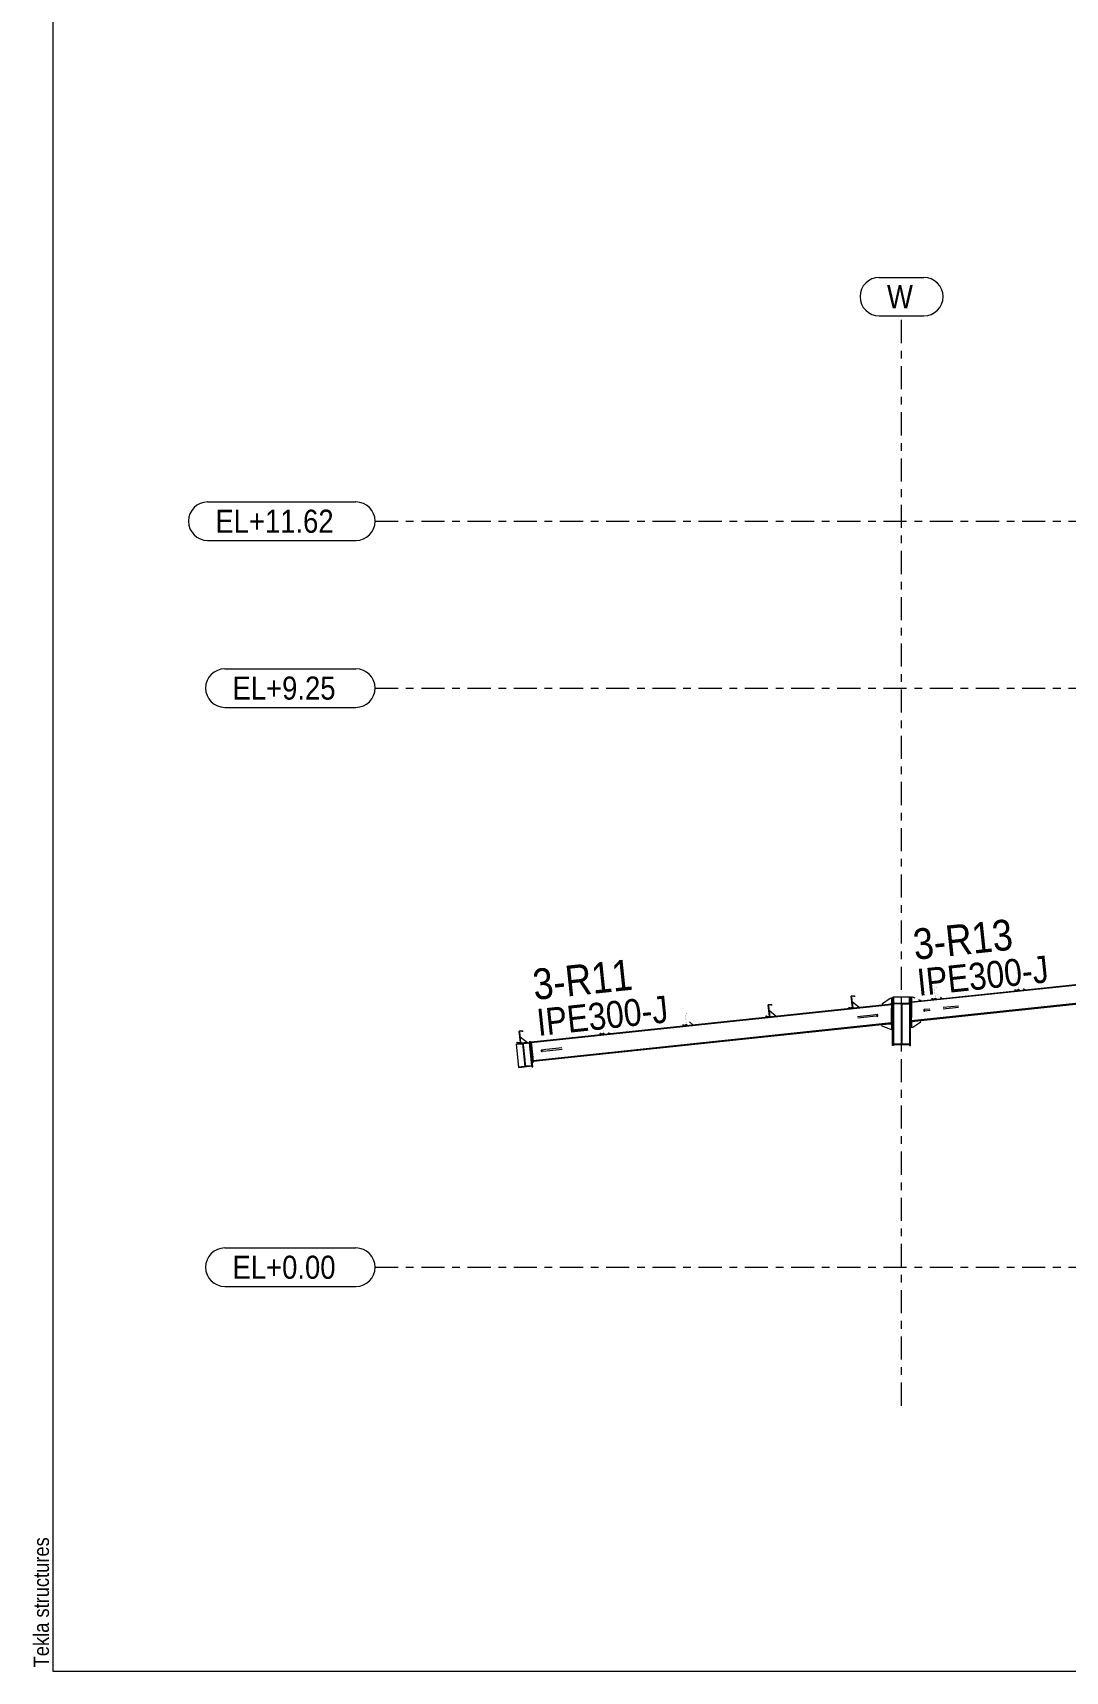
# Model space of a CAD drawing. Header units: millimetres. Extents: x -79 to 743, y -408 to 166.
# Drawn here: x -79.4 to 54.7, y -407.9 to -195.1 of the extents above; entities that cross this region are included whole.
import ezdxf

# ---------------------------------------------------------------- set-up
doc = ezdxf.new("R2010")
doc.units = ezdxf.units.MM
for name, pattern in [('XKITLINE00', [0]), ('XKITLINE02', [4, 2, -2]), ('XKITLINE03', [6, 3, -1, 1, -1])]:
    doc.linetypes.add(name, pattern=pattern)
for name, color, linetype, lineweight in [('DrawingSheet', 5, 'Continuous', 0), ('Part', 2, 'Continuous', 0), ('PartMark', 7, 'Continuous', 0), ('S-grid', 1, 'Continuous', 0)]:
    doc.layers.add(name, color=color, linetype=linetype, lineweight=lineweight)
doc.styles.add('ARIAL', font='ARIAL.TTF')

# ---------------------------------------------------------------- blocks, each defined once
blk = doc.blocks.new('*A187')
at = {"layer": 'Part'}
blk.add_hatch(color=3, dxfattribs=at).paths.add_polyline_path([(37.65, -319.09), (38.07, -319.05), (38.08, -319.17), (38.06, -319.17), (38.05, -319.06), (37.67, -319.1), (37.83, -320.6), (37.41, -320.64), (37.4, -320.52), (37.41, -320.51), (37.43, -320.62), (37.81, -320.58)], flags=17)
blk = doc.blocks.new('*A188')
at = {"layer": 'Part'}
blk.add_hatch(color=3, dxfattribs=at).paths.add_polyline_path([(37.65, -319.09), (38.07, -319.05), (38.08, -319.17), (38.06, -319.17), (38.05, -319.06), (37.67, -319.1), (37.83, -320.6), (37.41, -320.64), (37.4, -320.52), (37.41, -320.51), (37.43, -320.62), (37.81, -320.58)], flags=17)
blk = doc.blocks.new('*A193')
at = {"layer": 'Part'}
blk.add_hatch(color=3, dxfattribs=at).paths.add_polyline_path([(48.43, -317.95), (48.84, -317.91), (48.85, -318.03), (48.84, -318.04), (48.83, -317.93), (48.44, -317.97), (48.6, -319.46), (48.19, -319.5), (48.17, -319.38), (48.19, -319.38), (48.2, -319.49), (48.58, -319.45)], flags=17)
blk = doc.blocks.new('*A194')
at = {"layer": 'Part'}
blk.add_hatch(color=3, dxfattribs=at).paths.add_polyline_path([(48.43, -317.95), (48.84, -317.91), (48.85, -318.03), (48.84, -318.04), (48.83, -317.93), (48.44, -317.97), (48.6, -319.46), (48.19, -319.5), (48.17, -319.38), (48.19, -319.38), (48.2, -319.49), (48.58, -319.45)], flags=17)
blk = doc.blocks.new('*A199')
at = {"layer": 'Part'}
blk.add_hatch(color=3, dxfattribs=at).paths.add_polyline_path([(32.38, -326.56), (32.38, -326.46), (34.46, -326.46), (34.46, -326.56)], flags=17)
blk = doc.blocks.new('*A200')
at = {"layer": 'Part'}
blk.add_hatch(color=3, dxfattribs=at).paths.add_polyline_path([(32.38, -321.24), (32.38, -321.14), (34.46, -321.14), (34.46, -321.24)], flags=17)
blk = doc.blocks.new('*A201')
at = {"layer": 'Part'}
blk.add_hatch(color=3, dxfattribs=at).paths.add_polyline_path([(33.4, -326.46), (33.4, -321.24), (33.44, -321.24), (33.44, -326.46)], flags=17)
blk = doc.blocks.new('*A202')
at = {"layer": 'Part'}
blk.add_hatch(color=3, dxfattribs=at).paths.add_polyline_path([(-16.22, -324.77), (-15.8, -324.73), (-15.79, -324.85), (-15.8, -324.85), (-15.81, -324.74), (-16.2, -324.78), (-16.04, -326.28), (-16.46, -326.32), (-16.47, -326.2), (-16.45, -326.2), (-16.44, -326.31), (-16.06, -326.26)], flags=17)
blk = doc.blocks.new('*A203')
at = {"layer": 'Part'}
blk.add_hatch(color=3, dxfattribs=at).paths.add_polyline_path([(-16.22, -324.77), (-15.8, -324.73), (-15.79, -324.85), (-15.8, -324.85), (-15.81, -324.74), (-16.2, -324.78), (-16.04, -326.28), (-16.46, -326.32), (-16.47, -326.2), (-16.45, -326.2), (-16.44, -326.31), (-16.06, -326.26)], flags=17)
blk = doc.blocks.new('*A204')
at = {"layer": 'Part'}
blk.add_hatch(color=3, dxfattribs=at).paths.add_polyline_path([(-5.44, -323.63), (-5.03, -323.59), (-5.01, -323.72), (-5.03, -323.72), (-5.04, -323.61), (-5.43, -323.65), (-5.27, -325.14), (-5.68, -325.19), (-5.7, -325.06), (-5.68, -325.06), (-5.67, -325.17), (-5.28, -325.13)], flags=17)
blk = doc.blocks.new('*A205')
at = {"layer": 'Part'}
blk.add_hatch(color=3, dxfattribs=at).paths.add_polyline_path([(-5.44, -323.63), (-5.03, -323.59), (-5.01, -323.72), (-5.03, -323.72), (-5.04, -323.61), (-5.43, -323.65), (-5.27, -325.14), (-5.68, -325.19), (-5.7, -325.06), (-5.68, -325.06), (-5.67, -325.17), (-5.28, -325.13)], flags=17)
blk = doc.blocks.new('*A206')
at = {"layer": 'Part'}
blk.add_hatch(color=3, dxfattribs=at).paths.add_polyline_path([(5.33, -322.5), (5.75, -322.45), (5.76, -322.58), (5.74, -322.58), (5.73, -322.47), (5.35, -322.51), (5.51, -324.01), (5.09, -324.05), (5.08, -323.92), (5.09, -323.92), (5.1, -324.03), (5.49, -323.99)], flags=17)
blk = doc.blocks.new('*A207')
at = {"layer": 'Part'}
blk.add_hatch(color=3, dxfattribs=at).paths.add_polyline_path([(5.33, -322.5), (5.75, -322.45), (5.76, -322.58), (5.74, -322.58), (5.73, -322.47), (5.35, -322.51), (5.51, -324.01), (5.09, -324.05), (5.08, -323.92), (5.09, -323.92), (5.1, -324.03), (5.49, -323.99)], flags=17)
blk = doc.blocks.new('*A208')
at = {"layer": 'Part'}
blk.add_hatch(color=3, dxfattribs=at).paths.add_polyline_path([(-16.26, -329.46), (-14.6, -329.28), (-14.59, -329.35), (-16.25, -329.53)], flags=17)
blk = doc.blocks.new('*A209')
at = {"layer": 'Part'}
blk.add_hatch(color=3, dxfattribs=at).paths.add_polyline_path([(-16.58, -326.42), (-14.92, -326.24), (-14.91, -326.31), (-16.57, -326.48)], flags=17)
blk = doc.blocks.new('*A210')
at = {"layer": 'Part'}
blk.add_hatch(color=3, dxfattribs=at).paths.add_polyline_path([(-15.76, -326.4), (-15.73, -326.4), (-15.41, -329.37), (-15.45, -329.37)], flags=17)
blk = doc.blocks.new('*A211')
at = {"layer": 'Part'}
blk.add_hatch(color=3, dxfattribs=at).paths.add_polyline_path([(16.11, -321.36), (16.52, -321.32), (16.53, -321.44), (16.52, -321.44), (16.51, -321.33), (16.12, -321.38), (16.28, -322.87), (15.86, -322.91), (15.85, -322.79), (15.87, -322.79), (15.88, -322.9), (16.26, -322.86)], flags=17)
blk = doc.blocks.new('*A212')
at = {"layer": 'Part'}
blk.add_hatch(color=3, dxfattribs=at).paths.add_polyline_path([(16.11, -321.36), (16.52, -321.32), (16.53, -321.44), (16.52, -321.44), (16.51, -321.33), (16.12, -321.38), (16.28, -322.87), (15.86, -322.91), (15.85, -322.79), (15.87, -322.79), (15.88, -322.9), (16.26, -322.86)], flags=17)
blk = doc.blocks.new('*A213')
at = {"layer": 'Part'}
blk.add_hatch(color=3, dxfattribs=at).paths.add_polyline_path([(26.88, -320.23), (27.29, -320.18), (27.31, -320.31), (27.29, -320.31), (27.28, -320.2), (26.9, -320.24), (27.05, -321.73), (26.64, -321.78), (26.63, -321.65), (26.64, -321.65), (26.65, -321.76), (27.04, -321.72)], flags=17)
blk = doc.blocks.new('*A214')
at = {"layer": 'Part'}
blk.add_hatch(color=3, dxfattribs=at).paths.add_polyline_path([(26.88, -320.23), (27.29, -320.18), (27.31, -320.31), (27.29, -320.31), (27.28, -320.2), (26.9, -320.24), (27.05, -321.73), (26.64, -321.78), (26.63, -321.65), (26.64, -321.65), (26.65, -321.76), (27.04, -321.72)], flags=17)
blk = doc.blocks.new('*A472')
at = {"layer": 'DrawingSheet', "color": 5, "linetype": 'XKITLINE00', "lineweight": 0}
for p, q in [((-76.76, 166.1), (-76.76, -407.9)), ((-76.76, -407.9), (743.24, -407.9))]:
    blk.add_line(p, q, dxfattribs=at)
at = {"layer": 'DrawingSheet', "color": 5, "style": 'ARIAL', "width": 0.85}
blk.add_text('Tekla structures', height=2, rotation=90, dxfattribs=at).set_placement((-77.26, -407.4))
blk = doc.blocks.new('*A1016')
at = {"layer": 'S-grid', "color": 1, "linetype": 'XKITLINE03', "lineweight": 0}
blk.add_line((-34.92, -258.56), (227.79, -258.56), dxfattribs=at)
at = {"layer": 'S-grid', "color": 3, "style": 'ARIAL', "width": 0.85}
blk.add_text('EL+11.62', height=3, dxfattribs=at).set_placement((-55.66, -260.06))
blk = doc.blocks.new('*A1017')
at = {"layer": 'S-grid', "color": 1, "linetype": 'XKITLINE03', "lineweight": 0}
blk.add_line((-34.92, -280.23), (524.16, -280.23), dxfattribs=at)
at = {"layer": 'S-grid', "color": 3, "style": 'ARIAL', "width": 0.85}
blk.add_text('EL+9.25', height=3, dxfattribs=at).set_placement((-53.43, -281.73))
blk = doc.blocks.new('*A1018')
at = {"layer": 'S-grid', "color": 1, "linetype": 'XKITLINE03', "lineweight": 0}
blk.add_line((-34.92, -355.44), (554.25, -355.44), dxfattribs=at)
at = {"layer": 'S-grid', "color": 3, "style": 'ARIAL', "width": 0.85}
blk.add_text('EL+0.00', height=3, dxfattribs=at).set_placement((-53.43, -356.94))
blk = doc.blocks.new('*A1070')
at = {"layer": 'S-grid', "color": 1, "linetype": 'XKITLINE03', "lineweight": 0}
blk.add_line((33.42, -373.42), (33.42, -231.9), dxfattribs=at)
at = {"layer": 'S-grid', "color": 3, "style": 'ARIAL', "width": 0.85}
blk.add_text('W', height=3, dxfattribs=at).set_placement((31.53, -230.9))
blk = doc.blocks.new('*A1071')
at = {"layer": 'S-grid', "color": 1, "linetype": 'XKITLINE00', "lineweight": 0}
for p, q in [((30.53, -226.9), (36.31, -226.9)), ((30.53, -231.9), (36.31, -231.9))]:
    blk.add_line(p, q, dxfattribs=at)
for centre, start, end in [((30.53, -229.4), 90, 270), ((36.31, -229.4), 270, 90)]:
    blk.add_arc(centre, 2.5, start, end, dxfattribs=at)
blk = doc.blocks.new('*A1072')
at = {"layer": 'Part', "color": 2, "linetype": 'XKITLINE00', "lineweight": 0}
for p, q in [((114.53, -312.59), (34.73, -321.01)), ((114.53, -312.67), (34.73, -321.08)), ((114.53, -315.03), (34.73, -323.45)), ((34.73, -323.52), (114.53, -315.1))]:
    blk.add_line(p, q, dxfattribs=at)
at = {"layer": 'Part', "color": 7, "linetype": 'XKITLINE02', "lineweight": 0}
for p, q in [((114.53, -315.1), (114.53, -312.59)), ((34.73, -321.01), (34.73, -323.52))]:
    blk.add_line(p, q, dxfattribs=at)
blk = doc.blocks.new('*A1119')
at = {"layer": 'Part', "color": 2, "linetype": 'XKITLINE00', "lineweight": 0}
for p, q in [((32.11, -321.28), (-14.66, -326.22)), ((32.11, -321.36), (-14.65, -326.29)), ((32.11, -323.72), (-14.4, -328.63)), ((-14.39, -328.7), (32.11, -323.8))]:
    blk.add_line(p, q, dxfattribs=at)
at = {"layer": 'Part', "color": 7, "linetype": 'XKITLINE02', "lineweight": 0}
for p, q in [((32.11, -323.8), (32.11, -321.28)), ((-14.66, -326.22), (-14.39, -328.7))]:
    blk.add_line(p, q, dxfattribs=at)
blk = doc.blocks.new('*A1120')
at = {"layer": 'Part', "color": 2, "linetype": 'XKITLINE00', "lineweight": 0}
for p, q in [((32.23, -320.49), (32.11, -320.49)), ((32.11, -320.49), (32.11, -324.57)), ((32.23, -324.57), (32.23, -320.49)), ((32.11, -324.57), (32.23, -324.57))]:
    blk.add_line(p, q, dxfattribs=at)
blk = doc.blocks.new('*A1121')
at = {"layer": 'Part', "color": 2, "linetype": 'XKITLINE00', "lineweight": 0}
for p, q in [((30.93, -321.2), (31.94, -320.51)), ((30.95, -321.41), (30.93, -321.2)), ((31.94, -320.51), (32.11, -320.49)), ((31.98, -321.3), (32.11, -321.16))]:
    blk.add_line(p, q, dxfattribs=at)
at = {"layer": 'Part', "color": 7, "linetype": 'XKITLINE02', "lineweight": 0}
for p, q in [((32.11, -320.49), (32.11, -321.16)), ((30.95, -321.41), (31.98, -321.3))]:
    blk.add_line(p, q, dxfattribs=at)
blk = doc.blocks.new('*A1122')
at = {"layer": 'Part', "color": 2, "linetype": 'XKITLINE00', "lineweight": 0}
for p, q in [((36.31, -322.04), (36.3, -322.1)), ((36.3, -322.1), (36.32, -322.15)), ((36.32, -322), (36.31, -322.04)), ((36.36, -321.99), (36.32, -322)), ((36.32, -322.15), (36.34, -322.18)), ((36.34, -322.18), (36.38, -322.19)), ((37.1, -321.91), (36.36, -321.99)), ((36.39, -322), (36.36, -321.99)), ((37.12, -322.12), (36.38, -322.19)), ((36.38, -322.19), (36.41, -322.18)), ((36.42, -322.03), (36.39, -322)), ((36.41, -322.18), (36.43, -322.14)), ((36.43, -322.08), (36.42, -322.03)), ((36.43, -322.14), (36.43, -322.08))]:
    blk.add_line(p, q, dxfattribs=at)
at = {"layer": 'Part', "color": 7, "linetype": 'XKITLINE02', "lineweight": 0}
for p, q in [((40.8, -321.52), (37.1, -321.91)), ((40.83, -321.73), (37.12, -322.12))]:
    blk.add_line(p, q, dxfattribs=at)
blk = doc.blocks.new('*A1123')
at = {"layer": 'Part', "color": 2, "linetype": 'XKITLINE00', "lineweight": 0}
for p, q in [((37.4, -320.52), (37.41, -320.51)), ((37.41, -320.64), (37.4, -320.52)), ((37.4, -320.52), (37.4, -320.52)), ((37.41, -320.51), (37.41, -320.52)), ((37.41, -320.52), (37.43, -320.62)), ((37.83, -320.6), (37.41, -320.64)), ((37.43, -320.62), (37.81, -320.58)), ((37.81, -320.58), (37.8, -320.48)), ((37.81, -320.48), (37.83, -320.6))]:
    blk.add_line(p, q, dxfattribs=at)
blk = doc.blocks.new('*A1124')
at = {"layer": 'Part', "color": 2, "linetype": 'XKITLINE00', "lineweight": 0}
for p, q in [((37.4, -320.52), (37.41, -320.51)), ((37.41, -320.64), (37.4, -320.52)), ((37.4, -320.52), (37.4, -320.52)), ((37.41, -320.51), (37.41, -320.52)), ((37.41, -320.52), (37.43, -320.62)), ((37.83, -320.6), (37.41, -320.64)), ((37.43, -320.62), (37.81, -320.58)), ((37.81, -320.58), (37.8, -320.48)), ((37.81, -320.48), (37.83, -320.6))]:
    blk.add_line(p, q, dxfattribs=at)
blk = doc.blocks.new('*A1129')
at = {"layer": 'Part', "color": 2, "linetype": 'XKITLINE00', "lineweight": 0}
for p, q in [((48.17, -319.39), (48.17, -319.38)), ((48.17, -319.38), (48.19, -319.38)), ((48.19, -319.5), (48.17, -319.39)), ((48.19, -319.38), (48.19, -319.39)), ((48.19, -319.39), (48.2, -319.49)), ((48.6, -319.46), (48.19, -319.5)), ((48.2, -319.49), (48.58, -319.45)), ((48.58, -319.45), (48.57, -319.35)), ((48.59, -319.34), (48.6, -319.46))]:
    blk.add_line(p, q, dxfattribs=at)
blk = doc.blocks.new('*A1130')
at = {"layer": 'Part', "color": 2, "linetype": 'XKITLINE00', "lineweight": 0}
for p, q in [((48.17, -319.39), (48.17, -319.38)), ((48.17, -319.38), (48.19, -319.38)), ((48.19, -319.5), (48.17, -319.39)), ((48.19, -319.38), (48.19, -319.39)), ((48.19, -319.39), (48.2, -319.49)), ((48.6, -319.46), (48.19, -319.5)), ((48.2, -319.49), (48.58, -319.45)), ((48.58, -319.45), (48.57, -319.35)), ((48.59, -319.34), (48.6, -319.46))]:
    blk.add_line(p, q, dxfattribs=at)
blk = doc.blocks.new('*A1135')
at = {"layer": 'Part', "color": 2, "linetype": 'XKITLINE00', "lineweight": 0}
for p, q in [((32.38, -326.46), (34.46, -326.46)), ((32.38, -326.56), (32.38, -326.46)), ((34.46, -326.56), (32.38, -326.56)), ((34.46, -326.46), (34.46, -326.56))]:
    blk.add_line(p, q, dxfattribs=at)
blk = doc.blocks.new('*A1136')
at = {"layer": 'Part', "color": 2, "linetype": 'XKITLINE00', "lineweight": 0}
for p, q in [((32.38, -321.14), (34.46, -321.14)), ((32.38, -321.24), (32.38, -321.14)), ((34.46, -321.24), (32.38, -321.24)), ((34.46, -321.14), (34.46, -321.24))]:
    blk.add_line(p, q, dxfattribs=at)
blk = doc.blocks.new('*A1137')
at = {"layer": 'Part', "color": 2, "linetype": 'XKITLINE00', "lineweight": 0}
for p, q in [((33.4, -321.24), (33.44, -321.24)), ((33.4, -326.46), (33.4, -321.24)), ((33.44, -321.24), (33.44, -326.46)), ((33.44, -326.46), (33.4, -326.46))]:
    blk.add_line(p, q, dxfattribs=at)
blk = doc.blocks.new('*A1138')
at = {"layer": 'Part', "color": 2, "linetype": 'XKITLINE00', "lineweight": 0}
for p, q in [((33.44, -321.38), (33.56, -321.25)), ((33.56, -321.25), (34.46, -321.25)), ((33.56, -326.45), (33.44, -326.33)), ((34.46, -326.45), (33.56, -326.45))]:
    blk.add_line(p, q, dxfattribs=at)
at = {"layer": 'Part', "color": 7, "linetype": 'XKITLINE02', "lineweight": 0}
for p, q in [((34.46, -321.25), (34.46, -326.45)), ((33.44, -326.33), (33.44, -321.38))]:
    blk.add_line(p, q, dxfattribs=at)
blk = doc.blocks.new('*A1139')
at = {"layer": 'Part', "color": 2, "linetype": 'XKITLINE00', "lineweight": 0}
for p, q in [((34.46, -320.38), (34.46, -321.14)), ((34.58, -320.38), (34.46, -320.38)), ((34.46, -321.24), (34.46, -326.46)), ((34.58, -326.64), (34.58, -320.38)), ((34.46, -326.56), (34.46, -326.64)), ((34.46, -326.64), (34.58, -326.64))]:
    blk.add_line(p, q, dxfattribs=at)
at = {"layer": 'Part', "color": 7, "linetype": 'XKITLINE02', "lineweight": 0}
for p, q in [((34.46, -321.14), (34.46, -321.24)), ((34.46, -326.46), (34.46, -326.56))]:
    blk.add_line(p, q, dxfattribs=at)
blk = doc.blocks.new('*A1140')
at = {"layer": 'Part', "color": 7, "linetype": 'XKITLINE02', "lineweight": 0}
for p, q in [((35.89, -323.4), (34.85, -323.51)), ((34.73, -323.65), (34.73, -324.3))]:
    blk.add_line(p, q, dxfattribs=at)
at = {"layer": 'Part', "color": 2, "linetype": 'XKITLINE00', "lineweight": 0}
for p, q in [((35.91, -323.59), (35.89, -323.4)), ((34.85, -323.51), (34.73, -323.65)), ((34.73, -324.3), (34.89, -324.28)), ((34.89, -324.28), (35.91, -323.59))]:
    blk.add_line(p, q, dxfattribs=at)
blk = doc.blocks.new('*A1142')
at = {"layer": 'Part', "color": 7, "linetype": 'XKITLINE02', "lineweight": 0}
for p, q in [((48.59, -319.34), (48.6, -319.46)), ((48.61, -319.54), (48.65, -319.54))]:
    blk.add_line(p, q, dxfattribs=at)
at = {"layer": 'Part', "color": 2, "linetype": 'XKITLINE00', "lineweight": 0}
for p, q in [((48.6, -319.46), (48.61, -319.54)), ((48.65, -319.54), (48.63, -319.34))]:
    blk.add_line(p, q, dxfattribs=at)
blk = doc.blocks.new('*A1143')
at = {"layer": 'Part', "color": 7, "linetype": 'XKITLINE02', "lineweight": 0}
for p, q in [((37.86, -320.48), (37.88, -320.67)), ((37.88, -320.67), (38.71, -320.59))]:
    blk.add_line(p, q, dxfattribs=at)
at = {"layer": 'Part', "color": 2, "linetype": 'XKITLINE00', "lineweight": 0}
blk.add_line((38.71, -320.59), (38.49, -320.41), dxfattribs=at)
blk = doc.blocks.new('*A1144')
at = {"layer": 'Part', "color": 7, "linetype": 'XKITLINE02', "lineweight": 0}
for p, q in [((37.81, -320.48), (37.83, -320.6)), ((37.84, -320.68), (37.88, -320.67))]:
    blk.add_line(p, q, dxfattribs=at)
at = {"layer": 'Part', "color": 2, "linetype": 'XKITLINE00', "lineweight": 0}
for p, q in [((37.83, -320.6), (37.84, -320.68)), ((37.88, -320.67), (37.86, -320.48))]:
    blk.add_line(p, q, dxfattribs=at)
blk = doc.blocks.new('*A1145')
at = {"layer": 'Part', "color": 7, "linetype": 'XKITLINE02', "lineweight": 0}
for p, q in [((48.63, -319.34), (48.65, -319.54)), ((48.65, -319.54), (49.48, -319.45))]:
    blk.add_line(p, q, dxfattribs=at)
at = {"layer": 'Part', "color": 2, "linetype": 'XKITLINE00', "lineweight": 0}
blk.add_line((49.48, -319.45), (49.26, -319.27), dxfattribs=at)
blk = doc.blocks.new('*A1147')
at = {"layer": 'Part', "color": 2, "linetype": 'XKITLINE00', "lineweight": 0}
for p, q in [((34.6, -324.3), (34.6, -320.38)), ((34.6, -320.38), (34.73, -320.38)), ((34.73, -324.3), (34.73, -320.38)), ((34.73, -324.3), (34.6, -324.3))]:
    blk.add_line(p, q, dxfattribs=at)
blk = doc.blocks.new('*A1148')
at = {"layer": 'Part', "color": 2, "linetype": 'XKITLINE00', "lineweight": 0}
for p, q in [((34.83, -320.37), (34.73, -320.38)), ((34.73, -320.88), (34.85, -320.99)), ((35.18, -320.51), (34.83, -320.37)), ((35.96, -320.84), (35.65, -320.71)), ((35.97, -320.88), (35.96, -320.84))]:
    blk.add_line(p, q, dxfattribs=at)
at = {"layer": 'Part', "color": 7, "linetype": 'XKITLINE02', "lineweight": 0}
for p, q in [((34.73, -320.38), (34.73, -320.88)), ((34.85, -320.99), (35.97, -320.88))]:
    blk.add_line(p, q, dxfattribs=at)
blk = doc.blocks.new('*A1155')
at = {"layer": 'S-grid', "color": 1, "linetype": 'XKITLINE00', "lineweight": 0}
for p, q in [((-54.43, -352.94), (-37.42, -352.94)), ((-54.43, -357.94), (-37.42, -357.94))]:
    blk.add_line(p, q, dxfattribs=at)
for centre, start, end in [((-54.43, -355.44), 90, 270), ((-37.42, -355.44), 270, 90)]:
    blk.add_arc(centre, 2.5, start, end, dxfattribs=at)
blk = doc.blocks.new('*A1156')
at = {"layer": 'Part', "color": 2, "linetype": 'XKITLINE00', "lineweight": 0}
for p, q in [((-16.22, -324.77), (-15.8, -324.73)), ((-16.06, -326.26), (-16.22, -324.77)), ((-15.81, -324.74), (-16.2, -324.78)), ((-16.2, -324.78), (-16.04, -326.28)), ((-15.8, -324.85), (-15.81, -324.74)), ((-15.8, -324.73), (-15.79, -324.85)), ((-15.79, -324.85), (-15.8, -324.85)), ((-16.46, -326.32), (-16.47, -326.2)), ((-16.47, -326.2), (-16.45, -326.2)), ((-16.04, -326.28), (-16.46, -326.32)), ((-16.45, -326.2), (-16.44, -326.31)), ((-16.44, -326.31), (-16.06, -326.26))]:
    blk.add_line(p, q, dxfattribs=at)
blk = doc.blocks.new('*A1157')
at = {"layer": 'Part', "color": 2, "linetype": 'XKITLINE00', "lineweight": 0}
for p, q in [((-16.22, -324.77), (-15.8, -324.73)), ((-16.06, -326.26), (-16.22, -324.77)), ((-15.81, -324.74), (-16.2, -324.78)), ((-16.2, -324.78), (-16.04, -326.28)), ((-15.8, -324.85), (-15.81, -324.74)), ((-15.8, -324.73), (-15.79, -324.85)), ((-15.79, -324.85), (-15.8, -324.85)), ((-16.46, -326.32), (-16.47, -326.2)), ((-16.47, -326.2), (-16.45, -326.2)), ((-16.04, -326.28), (-16.46, -326.32)), ((-16.45, -326.2), (-16.44, -326.31)), ((-16.44, -326.31), (-16.06, -326.26))]:
    blk.add_line(p, q, dxfattribs=at)
blk = doc.blocks.new('*A1158')
at = {"layer": 'Part', "color": 2, "linetype": 'XKITLINE00', "lineweight": 0}
for p, q in [((-13.37, -327.28), (-13.38, -327.34)), ((-13.38, -327.34), (-13.36, -327.39)), ((-13.35, -327.24), (-13.37, -327.28)), ((-13.36, -327.39), (-13.33, -327.42)), ((-13.3, -327.23), (-13.35, -327.24)), ((-13.33, -327.42), (-13.28, -327.43)), ((-12.75, -327.17), (-13.3, -327.23)), ((-13.26, -327.23), (-13.3, -327.23)), ((-12.73, -327.37), (-13.28, -327.43)), ((-13.28, -327.43), (-13.24, -327.41)), ((-13.23, -327.27), (-13.26, -327.23)), ((-13.24, -327.41), (-13.22, -327.37)), ((-13.21, -327.32), (-13.23, -327.27)), ((-13.22, -327.37), (-13.21, -327.32))]:
    blk.add_line(p, q, dxfattribs=at)
at = {"layer": 'Part', "color": 7, "linetype": 'XKITLINE02', "lineweight": 0}
for p, q in [((-10.67, -326.95), (-12.75, -327.17)), ((-10.65, -327.15), (-12.73, -327.37))]:
    blk.add_line(p, q, dxfattribs=at)
blk = doc.blocks.new('*A1159')
at = {"layer": 'Part', "color": 2, "linetype": 'XKITLINE00', "lineweight": 0}
for p, q in [((-5.69, -325.07), (-5.7, -325.06)), ((-5.7, -325.06), (-5.68, -325.06)), ((-5.68, -325.19), (-5.69, -325.07)), ((-5.68, -325.06), (-5.68, -325.07)), ((-5.68, -325.07), (-5.67, -325.17)), ((-5.27, -325.14), (-5.68, -325.19)), ((-5.67, -325.17), (-5.28, -325.13)), ((-5.28, -325.13), (-5.3, -325.03)), ((-5.28, -325.03), (-5.27, -325.14))]:
    blk.add_line(p, q, dxfattribs=at)
blk = doc.blocks.new('*A1160')
at = {"layer": 'Part', "color": 2, "linetype": 'XKITLINE00', "lineweight": 0}
for p, q in [((-5.69, -325.07), (-5.7, -325.06)), ((-5.7, -325.06), (-5.68, -325.06)), ((-5.68, -325.19), (-5.69, -325.07)), ((-5.68, -325.06), (-5.68, -325.07)), ((-5.68, -325.07), (-5.67, -325.17)), ((-5.27, -325.14), (-5.68, -325.19)), ((-5.67, -325.17), (-5.28, -325.13)), ((-5.28, -325.13), (-5.3, -325.03)), ((-5.28, -325.03), (-5.27, -325.14))]:
    blk.add_line(p, q, dxfattribs=at)
blk = doc.blocks.new('*A1161')
at = {"layer": 'Part', "color": 2, "linetype": 'XKITLINE00', "lineweight": 0}
for p, q in [((5.08, -323.93), (5.08, -323.92)), ((5.08, -323.92), (5.09, -323.92)), ((5.09, -324.05), (5.08, -323.93)), ((5.09, -323.92), (5.09, -323.93)), ((5.09, -323.93), (5.1, -324.03)), ((5.51, -324.01), (5.09, -324.05)), ((5.1, -324.03), (5.49, -323.99)), ((5.49, -323.99), (5.48, -323.89)), ((5.49, -323.89), (5.51, -324.01))]:
    blk.add_line(p, q, dxfattribs=at)
blk = doc.blocks.new('*A1162')
at = {"layer": 'Part', "color": 2, "linetype": 'XKITLINE00', "lineweight": 0}
for p, q in [((5.08, -323.93), (5.08, -323.92)), ((5.08, -323.92), (5.09, -323.92)), ((5.09, -324.05), (5.08, -323.93)), ((5.09, -323.92), (5.09, -323.93)), ((5.09, -323.93), (5.1, -324.03)), ((5.51, -324.01), (5.09, -324.05)), ((5.1, -324.03), (5.49, -323.99)), ((5.49, -323.99), (5.48, -323.89)), ((5.49, -323.89), (5.51, -324.01))]:
    blk.add_line(p, q, dxfattribs=at)
blk = doc.blocks.new('*A1163')
at = {"layer": 'Part', "color": 2, "linetype": 'XKITLINE00', "lineweight": 0}
for p, q in [((-16.26, -329.46), (-14.6, -329.28)), ((-16.25, -329.53), (-16.26, -329.46)), ((-14.59, -329.35), (-16.25, -329.53)), ((-14.6, -329.28), (-14.59, -329.35))]:
    blk.add_line(p, q, dxfattribs=at)
blk = doc.blocks.new('*A1164')
at = {"layer": 'Part', "color": 2, "linetype": 'XKITLINE00', "lineweight": 0}
for p, q in [((-16.58, -326.42), (-14.92, -326.24)), ((-16.57, -326.48), (-16.58, -326.42)), ((-14.91, -326.31), (-16.57, -326.48)), ((-14.92, -326.24), (-14.91, -326.31))]:
    blk.add_line(p, q, dxfattribs=at)
blk = doc.blocks.new('*A1165')
at = {"layer": 'Part', "color": 2, "linetype": 'XKITLINE00', "lineweight": 0}
for p, q in [((-15.45, -329.37), (-15.76, -326.4)), ((-15.76, -326.4), (-15.73, -326.4)), ((-15.73, -326.4), (-15.41, -329.37)), ((-15.41, -329.37), (-15.45, -329.37))]:
    blk.add_line(p, q, dxfattribs=at)
blk = doc.blocks.new('*A1166')
at = {"layer": 'Part', "color": 2, "linetype": 'XKITLINE00', "lineweight": 0}
for p, q in [((-14.81, -326.15), (-14.93, -326.16)), ((-14.93, -326.16), (-14.92, -326.24)), ((-14.91, -326.31), (-14.6, -329.29)), ((-14.46, -329.42), (-14.81, -326.15)), ((-14.59, -329.35), (-14.58, -329.43)), ((-14.58, -329.43), (-14.46, -329.42))]:
    blk.add_line(p, q, dxfattribs=at)
at = {"layer": 'Part', "color": 7, "linetype": 'XKITLINE02', "lineweight": 0}
for p, q in [((-14.92, -326.24), (-14.91, -326.31)), ((-14.6, -329.29), (-14.59, -329.35))]:
    blk.add_line(p, q, dxfattribs=at)
blk = doc.blocks.new('*A1167')
at = {"layer": 'Part', "color": 2, "linetype": 'XKITLINE00', "lineweight": 0}
for p, q in [((-16.57, -326.49), (-15.88, -326.42)), ((-16.26, -329.45), (-16.57, -326.49)), ((-15.88, -326.42), (-15.74, -326.53)), ((-15.57, -329.38), (-16.26, -329.45)), ((-15.46, -329.24), (-15.57, -329.38))]:
    blk.add_line(p, q, dxfattribs=at)
at = {"layer": 'Part', "color": 7, "linetype": 'XKITLINE02', "lineweight": 0}
blk.add_line((-15.46, -329.24), (-15.74, -326.53), dxfattribs=at)
blk = doc.blocks.new('*A1168')
at = {"layer": 'Part', "color": 2, "linetype": 'XKITLINE00', "lineweight": 0}
for p, q in [((-15.71, -326.53), (-15.6, -326.39)), ((-15.6, -326.39), (-14.91, -326.32)), ((-15.43, -329.24), (-15.29, -329.35)), ((-14.6, -329.28), (-15.29, -329.35))]:
    blk.add_line(p, q, dxfattribs=at)
at = {"layer": 'Part', "color": 7, "linetype": 'XKITLINE02', "lineweight": 0}
for p, q in [((-15.71, -326.53), (-15.43, -329.24)), ((-14.91, -326.32), (-14.6, -329.28)), ((-14.6, -329.28), (-14.6, -329.28)), ((-14.6, -329.28), (-14.6, -329.28))]:
    blk.add_line(p, q, dxfattribs=at)
blk = doc.blocks.new('*A1169')
at = {"layer": 'Part', "color": 2, "linetype": 'XKITLINE00', "lineweight": 0}
for p, q in [((-14.79, -326.15), (-14.66, -326.13)), ((-14.5, -328.84), (-14.79, -326.15)), ((-14.38, -328.83), (-14.66, -326.13)), ((-14.38, -328.83), (-14.5, -328.84))]:
    blk.add_line(p, q, dxfattribs=at)
blk = doc.blocks.new('*A1170')
at = {"layer": 'Part', "color": 2, "linetype": 'XKITLINE00', "lineweight": 0}
for p, q in [((-16.15, -324.86), (-16.19, -324.87)), ((-15.99, -326.36), (-16.15, -324.86)), ((-16.04, -326.28), (-16.03, -326.36))]:
    blk.add_line(p, q, dxfattribs=at)
at = {"layer": 'Part', "color": 7, "linetype": 'XKITLINE02', "lineweight": 0}
for p, q in [((-16.19, -324.87), (-16.04, -326.28)), ((-16.03, -326.36), (-15.99, -326.36))]:
    blk.add_line(p, q, dxfattribs=at)
blk = doc.blocks.new('*A1171')
at = {"layer": 'Part', "color": 2, "linetype": 'XKITLINE00', "lineweight": 0}
blk.add_line((-16.08, -325.53), (-15.16, -326.27), dxfattribs=at)
at = {"layer": 'Part', "color": 7, "linetype": 'XKITLINE02', "lineweight": 0}
for p, q in [((-15.99, -326.36), (-16.08, -325.53)), ((-15.16, -326.27), (-15.99, -326.36))]:
    blk.add_line(p, q, dxfattribs=at)
blk = doc.blocks.new('*A1172')
at = {"layer": 'Part', "color": 7, "linetype": 'XKITLINE02', "lineweight": 0}
for p, q in [((-5.22, -325.22), (-5.24, -325.02)), ((-4.39, -325.13), (-5.22, -325.22))]:
    blk.add_line(p, q, dxfattribs=at)
at = {"layer": 'Part', "color": 2, "linetype": 'XKITLINE00', "lineweight": 0}
blk.add_line((-4.61, -324.95), (-4.39, -325.13), dxfattribs=at)
blk = doc.blocks.new('*A1173')
at = {"layer": 'Part', "color": 7, "linetype": 'XKITLINE02', "lineweight": 0}
for p, q in [((-5.28, -325.03), (-5.27, -325.14)), ((-5.26, -325.22), (-5.22, -325.22))]:
    blk.add_line(p, q, dxfattribs=at)
at = {"layer": 'Part', "color": 2, "linetype": 'XKITLINE00', "lineweight": 0}
for p, q in [((-5.27, -325.14), (-5.26, -325.22)), ((-5.22, -325.22), (-5.24, -325.02))]:
    blk.add_line(p, q, dxfattribs=at)
blk = doc.blocks.new('*A1174')
at = {"layer": 'Part', "color": 7, "linetype": 'XKITLINE02', "lineweight": 0}
for p, q in [((5.56, -324.08), (5.53, -323.88)), ((6.38, -324), (5.56, -324.08))]:
    blk.add_line(p, q, dxfattribs=at)
at = {"layer": 'Part', "color": 2, "linetype": 'XKITLINE00', "lineweight": 0}
blk.add_line((5.88, -323.59), (6.38, -324), dxfattribs=at)
blk = doc.blocks.new('*A1175')
at = {"layer": 'Part', "color": 7, "linetype": 'XKITLINE02', "lineweight": 0}
for p, q in [((5.49, -323.89), (5.51, -324.01)), ((5.51, -324.09), (5.56, -324.08))]:
    blk.add_line(p, q, dxfattribs=at)
at = {"layer": 'Part', "color": 2, "linetype": 'XKITLINE00', "lineweight": 0}
for p, q in [((5.51, -324.01), (5.51, -324.09)), ((5.56, -324.08), (5.53, -323.88))]:
    blk.add_line(p, q, dxfattribs=at)
blk = doc.blocks.new('*A1176')
at = {"layer": 'S-grid', "color": 1, "linetype": 'XKITLINE00', "lineweight": 0}
for p, q in [((-56.66, -256.06), (-37.42, -256.06)), ((-56.66, -261.06), (-37.42, -261.06))]:
    blk.add_line(p, q, dxfattribs=at)
for centre, start, end in [((-56.66, -258.56), 90, 270), ((-37.42, -258.56), 270, 90)]:
    blk.add_arc(centre, 2.5, start, end, dxfattribs=at)
blk = doc.blocks.new('*A1177')
at = {"layer": 'S-grid', "color": 1, "linetype": 'XKITLINE00', "lineweight": 0}
for p, q in [((-54.43, -277.73), (-37.42, -277.73)), ((-54.43, -282.73), (-37.42, -282.73))]:
    blk.add_line(p, q, dxfattribs=at)
for centre, start, end in [((-54.43, -280.23), 90, 270), ((-37.42, -280.23), 270, 90)]:
    blk.add_arc(centre, 2.5, start, end, dxfattribs=at)
blk = doc.blocks.new('*A1178')
at = {"layer": 'Part', "color": 7, "linetype": 'XKITLINE02', "lineweight": 0}
for p, q in [((29.7, -322.69), (27.62, -322.91)), ((29.72, -322.9), (27.64, -323.12))]:
    blk.add_line(p, q, dxfattribs=at)
at = {"layer": 'Part', "color": 2, "linetype": 'XKITLINE00', "lineweight": 0}
for p, q in [((30.25, -322.63), (29.7, -322.69)), ((30.27, -322.84), (29.72, -322.9)), ((30.19, -322.69), (30.18, -322.74)), ((30.18, -322.74), (30.2, -322.79)), ((30.21, -322.65), (30.19, -322.69)), ((30.2, -322.79), (30.23, -322.83)), ((30.25, -322.63), (30.21, -322.65)), ((30.23, -322.83), (30.27, -322.84)), ((30.3, -322.64), (30.25, -322.63)), ((30.27, -322.84), (30.32, -322.82)), ((30.33, -322.68), (30.3, -322.64)), ((30.32, -322.82), (30.34, -322.78)), ((30.35, -322.73), (30.33, -322.68)), ((30.34, -322.78), (30.35, -322.73))]:
    blk.add_line(p, q, dxfattribs=at)
blk = doc.blocks.new('*A1179')
at = {"layer": 'Part', "color": 2, "linetype": 'XKITLINE00', "lineweight": 0}
for p, q in [((15.86, -322.91), (15.85, -322.79)), ((15.85, -322.79), (15.87, -322.79)), ((16.28, -322.87), (15.86, -322.91)), ((15.87, -322.79), (15.88, -322.9)), ((15.88, -322.9), (16.26, -322.86)), ((16.11, -321.36), (16.52, -321.32)), ((16.26, -322.86), (16.11, -321.36)), ((16.51, -321.33), (16.12, -321.38)), ((16.12, -321.38), (16.28, -322.87)), ((16.52, -321.44), (16.51, -321.33)), ((16.52, -321.32), (16.53, -321.44)), ((16.53, -321.44), (16.52, -321.44))]:
    blk.add_line(p, q, dxfattribs=at)
blk = doc.blocks.new('*A1180')
at = {"layer": 'Part', "color": 2, "linetype": 'XKITLINE00', "lineweight": 0}
for p, q in [((15.86, -322.91), (15.85, -322.79)), ((15.85, -322.79), (15.87, -322.79)), ((16.28, -322.87), (15.86, -322.91)), ((15.87, -322.79), (15.88, -322.9)), ((15.88, -322.9), (16.26, -322.86)), ((16.11, -321.36), (16.52, -321.32)), ((16.26, -322.86), (16.11, -321.36)), ((16.51, -321.33), (16.12, -321.38)), ((16.12, -321.38), (16.28, -322.87)), ((16.52, -321.44), (16.51, -321.33)), ((16.52, -321.32), (16.53, -321.44)), ((16.53, -321.44), (16.52, -321.44))]:
    blk.add_line(p, q, dxfattribs=at)
blk = doc.blocks.new('*A1181')
at = {"layer": 'Part', "color": 2, "linetype": 'XKITLINE00', "lineweight": 0}
for p, q in [((26.88, -320.23), (27.29, -320.18)), ((27.04, -321.72), (26.88, -320.23)), ((27.28, -320.2), (26.9, -320.24)), ((26.9, -320.24), (27.05, -321.73)), ((27.29, -320.31), (27.28, -320.2)), ((27.29, -320.18), (27.31, -320.31)), ((27.31, -320.31), (27.29, -320.31)), ((26.64, -321.78), (26.63, -321.65)), ((26.63, -321.65), (26.64, -321.65)), ((26.64, -321.65), (26.65, -321.76)), ((27.05, -321.73), (26.64, -321.78)), ((26.65, -321.76), (27.04, -321.72))]:
    blk.add_line(p, q, dxfattribs=at)
blk = doc.blocks.new('*A1182')
at = {"layer": 'Part', "color": 2, "linetype": 'XKITLINE00', "lineweight": 0}
for p, q in [((26.88, -320.23), (27.29, -320.18)), ((27.04, -321.72), (26.88, -320.23)), ((27.28, -320.2), (26.9, -320.24)), ((26.9, -320.24), (27.05, -321.73)), ((27.29, -320.31), (27.28, -320.2)), ((27.29, -320.18), (27.31, -320.31)), ((27.31, -320.31), (27.29, -320.31)), ((26.64, -321.78), (26.63, -321.65)), ((26.63, -321.65), (26.64, -321.65)), ((26.64, -321.65), (26.65, -321.76)), ((27.05, -321.73), (26.64, -321.78)), ((26.65, -321.76), (27.04, -321.72))]:
    blk.add_line(p, q, dxfattribs=at)
blk = doc.blocks.new('*A1183')
at = {"layer": 'Part', "color": 2, "linetype": 'XKITLINE00', "lineweight": 0}
for p, q in [((33.27, -321.25), (32.38, -321.25)), ((33.27, -321.25), (33.4, -321.38)), ((33.27, -326.45), (32.38, -326.45)), ((33.4, -326.33), (33.27, -326.45))]:
    blk.add_line(p, q, dxfattribs=at)
at = {"layer": 'Part', "color": 7, "linetype": 'XKITLINE02', "lineweight": 0}
for p, q in [((32.38, -321.25), (32.38, -326.45)), ((33.4, -321.38), (33.4, -326.33))]:
    blk.add_line(p, q, dxfattribs=at)
blk = doc.blocks.new('*A1184')
at = {"layer": 'Part', "color": 2, "linetype": 'XKITLINE00', "lineweight": 0}
for p, q in [((32.25, -326.64), (32.25, -320.38)), ((32.25, -320.38), (32.38, -320.38)), ((32.38, -320.38), (32.38, -321.14)), ((32.38, -321.24), (32.38, -326.46)), ((32.38, -326.64), (32.25, -326.64)), ((32.38, -326.56), (32.38, -326.64))]:
    blk.add_line(p, q, dxfattribs=at)
at = {"layer": 'Part', "color": 7, "linetype": 'XKITLINE02', "lineweight": 0}
for p, q in [((32.38, -321.14), (32.38, -321.24)), ((32.38, -326.46), (32.38, -326.56))]:
    blk.add_line(p, q, dxfattribs=at)
blk = doc.blocks.new('*A1185')
at = {"layer": 'Part', "color": 7, "linetype": 'XKITLINE02', "lineweight": 0}
for p, q in [((30.87, -323.93), (31.98, -323.81)), ((32.11, -323.92), (32.11, -324.57))]:
    blk.add_line(p, q, dxfattribs=at)
at = {"layer": 'Part', "color": 2, "linetype": 'XKITLINE00', "lineweight": 0}
for p, q in [((30.89, -324.12), (30.87, -323.93)), ((32.02, -324.58), (30.89, -324.12)), ((31.98, -323.81), (32.11, -323.92)), ((32.11, -324.57), (32.02, -324.58))]:
    blk.add_line(p, q, dxfattribs=at)
blk = doc.blocks.new('*A1186')
at = {"layer": 'Part', "color": 2, "linetype": 'XKITLINE00', "lineweight": 0}
for p, q in [((26.95, -320.32), (26.9, -320.32)), ((27.1, -321.81), (26.95, -320.32)), ((27.05, -321.73), (27.06, -321.82))]:
    blk.add_line(p, q, dxfattribs=at)
at = {"layer": 'Part', "color": 7, "linetype": 'XKITLINE02', "lineweight": 0}
for p, q in [((26.9, -320.32), (27.05, -321.73)), ((27.06, -321.82), (27.1, -321.81))]:
    blk.add_line(p, q, dxfattribs=at)
blk = doc.blocks.new('*A1187')
at = {"layer": 'Part', "color": 2, "linetype": 'XKITLINE00', "lineweight": 0}
blk.add_line((27.93, -321.72), (27.02, -320.98), dxfattribs=at)
at = {"layer": 'Part', "color": 7, "linetype": 'XKITLINE02', "lineweight": 0}
for p, q in [((27.02, -320.98), (27.1, -321.81)), ((27.1, -321.81), (27.93, -321.72))]:
    blk.add_line(p, q, dxfattribs=at)
blk = doc.blocks.new('*A1188')
at = {"layer": 'Part', "color": 2, "linetype": 'XKITLINE00', "lineweight": 0}
for p, q in [((16.17, -321.46), (16.13, -321.46)), ((16.33, -322.95), (16.17, -321.46)), ((16.28, -322.87), (16.29, -322.95))]:
    blk.add_line(p, q, dxfattribs=at)
at = {"layer": 'Part', "color": 7, "linetype": 'XKITLINE02', "lineweight": 0}
for p, q in [((16.13, -321.46), (16.28, -322.87)), ((16.29, -322.95), (16.33, -322.95))]:
    blk.add_line(p, q, dxfattribs=at)
blk = doc.blocks.new('*A1189')
at = {"layer": 'Part', "color": 2, "linetype": 'XKITLINE00', "lineweight": 0}
blk.add_line((17.16, -322.86), (16.24, -322.12), dxfattribs=at)
at = {"layer": 'Part', "color": 7, "linetype": 'XKITLINE02', "lineweight": 0}
for p, q in [((16.24, -322.12), (16.33, -322.95)), ((16.33, -322.95), (17.16, -322.86))]:
    blk.add_line(p, q, dxfattribs=at)
blk = doc.blocks.new('*A1190')
at = {"layer": 'Part', "color": 2, "linetype": 'XKITLINE00', "lineweight": 0}
for p, q in [((34.46, -320.38), (32.38, -320.38)), ((32.38, -321.02), (32.5, -321.14)), ((34.33, -321.14), (34.46, -321.02))]:
    blk.add_line(p, q, dxfattribs=at)
at = {"layer": 'Part', "color": 7, "linetype": 'XKITLINE02', "lineweight": 0}
for p, q in [((32.38, -320.38), (32.38, -321.02)), ((32.5, -321.14), (34.33, -321.14)), ((34.46, -321.02), (34.46, -320.38))]:
    blk.add_line(p, q, dxfattribs=at)
blk = doc.blocks.new('*A2085')
at = {"layer": 'PartMark', "color": 3, "style": 'ARIAL', "width": 0.85}
blk.add_text('3-R11', height=4, rotation=6.0218, dxfattribs=at).set_placement((-14.23, -320.74))
at = {"layer": 'PartMark', "color": 7, "style": 'ARIAL', "width": 0.85}
blk.add_text('IPE300-J', height=3.5, rotation=6.0218, dxfattribs=at).set_placement((-13.73, -325.41))
blk = doc.blocks.new('*A2086')
at = {"layer": 'PartMark', "color": 3, "style": 'ARIAL', "width": 0.85}
blk.add_text('3-R13', height=4, rotation=6.0218, dxfattribs=at).set_placement((35.15, -315.53))
at = {"layer": 'PartMark', "color": 7, "style": 'ARIAL', "width": 0.85}
blk.add_text('IPE300-J', height=3.5, rotation=6.0218, dxfattribs=at).set_placement((35.65, -320.21))

msp = doc.modelspace()

# ---------------------------------------------------------------- block references
at = {"lineweight": 0}
for name in ['*A472', '*A1071', '*A1070', '*A1176', '*A1016', '*A1177', '*A1017', '*A2086', '*A1072', '*A2085', '*A187', '*A188', '*A193', '*A194', '*A1119', '*A213', '*A214', '*A1181', '*A1182', '*A1186', '*A1187', '*A1121', '*A1120', '*A1184', '*A1190', '*A200', '*A1136', '*A1183', '*A201', '*A1137', '*A1138', '*A1139', '*A1147', '*A1148', '*A1123', '*A1124', '*A1144', '*A1143', '*A1129', '*A1130', '*A1142', '*A1145', '*A206', '*A207', '*A211', '*A212', '*A1179', '*A1180', '*A1188', '*A1189', '*A1178', '*A1140', '*A1122', '*A202', '*A203', '*A1156', '*A1157', '*A1170', '*A1171', '*A204', '*A205', '*A1159', '*A1160', '*A1173', '*A1172', '*A1161', '*A1162', '*A1175', '*A1174', '*A1185', '*A209', '*A1164', '*A1167', '*A210', '*A1165', '*A1168', '*A1166', '*A1169', '*A1158', '*A199', '*A1135', '*A208', '*A1163', '*A1155', '*A1018']:
    msp.add_blockref(name, (0, 0), dxfattribs=at)

doc.saveas('drawing.dxf')
